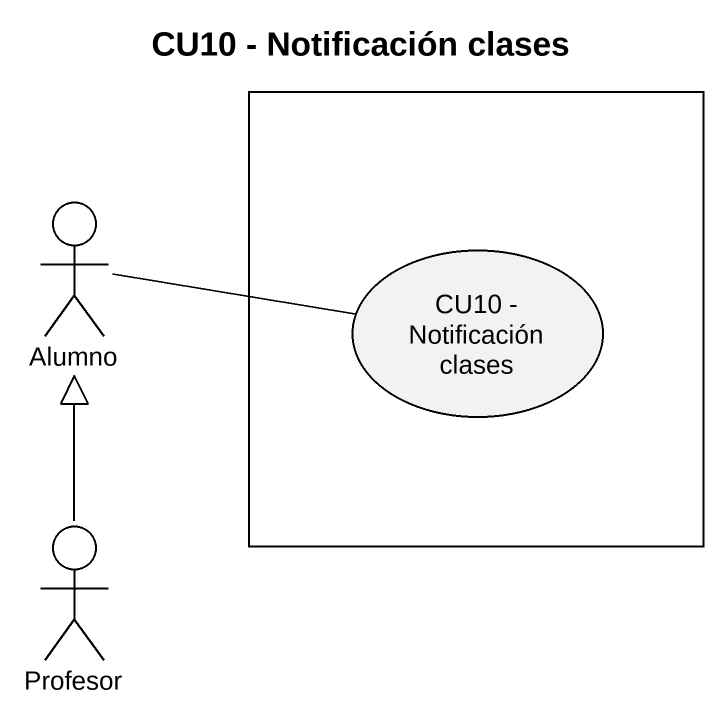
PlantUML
@startuml
title CU10 - Notificación clases
rectangle " " as rectangle1 {
  usecase "CU10 - Notificación clases" as CU10_Notificación_clases
}
actor Alumno
actor Profesor
Alumno -right- CU10_Notificación_clases
Profesor -up-|> Alumno
@enduml
